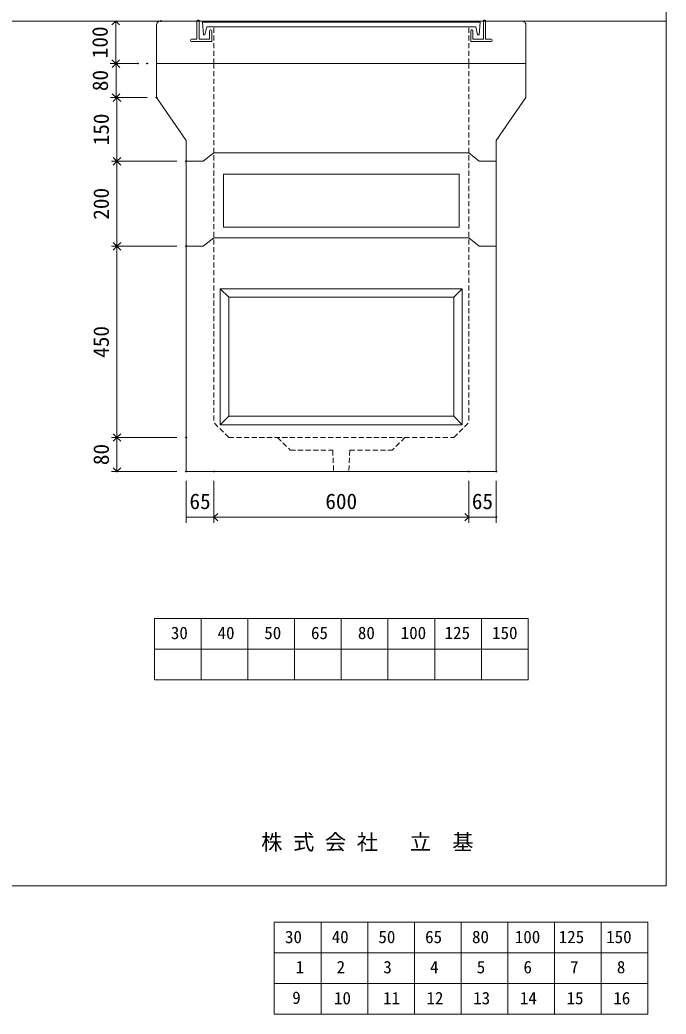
# Model space of a CAD drawing. Units: millimetres, scale not verified. Extents: x -4890 to 18497, y -2288 to 2288.
# Drawn here: x 3368 to 4890, y -2288 to 51 of the extents above; entities that cross this region are included whole.
import ezdxf
from ezdxf.enums import TextEntityAlignment as Align

# ---------------------------------------------------------------- set-up
doc = ezdxf.new("R2010")
doc.units = ezdxf.units.MM
doc.header["$LTSCALE"] = 10
doc.header["$PDMODE"] = 32
doc.header["$PDSIZE"] = 2
doc.linetypes.add('DASHED1', pattern=[1.8, 1.2, -0.6])
doc.linetypes.add('USER2', pattern=[50.8, 31.75, -6.35, 6.35, -6.35])
doc.layers.add('0-1_Defpoints', color=7, linetype='Continuous')
for name, color, linetype, lineweight in [('0-2_waku', 7, 'Continuous', 18), ('0-3_gaikei', 7, 'Continuous', 18), ('0-4_kakure', 7, 'DASHED1', 5), ('0-5_sunpou', 7, 'Continuous', 5), ('0-9_uchigawa', 6, 'Continuous', 18), ('0-B_futa', 3, 'Continuous', 18), ('0-C_GL', 4, 'Continuous', 18), ('0-E_文字１', 7, 'Continuous', 18), ('1-3_uchigawa2', 6, 'USER2', 18), ('1-5_文字２', 7, 'Continuous', 5)]:
    doc.layers.add(name, color=color, linetype=linetype, lineweight=lineweight)
doc.styles.add('ＭＳ ゴシック', font='')
doc.styles.get('ＭＳ ゴシック').set_extended_font_data('MS Gothic')

# ---------------------------------------------------------------- blocks, each defined once
blk = doc.blocks.new('D19')
at = {"layer": '0-1_Defpoints'}
for p in [(5207.33, 1204.36), (5272.33, 1204.36), (5272.33, 1096.89)]:
    blk.add_point(p, dxfattribs=at)
at = {"layer": '0-5_sunpou'}
for p, q in [((5207.33, 1182.36), (5207.33, 1083.89)), ((5272.33, 1182.36), (5272.33, 1083.89)), ((5207.33, 1096.89), (5272.33, 1096.89))]:
    blk.add_line(p, q, dxfattribs=at)
at = {"layer": '0-5_sunpou', "style": 'ＭＳ ゴシック'}
blk.add_text('65', height=36.66, dxfattribs=at).set_placement((5214.83, 1104.89), align=Align.BOTTOM_LEFT)
blk = doc.blocks.new('_Open90')
at = {"layer": '0-5_sunpou'}
blk.add_line((0, 0), (-1, 0), dxfattribs=at)
blk.add_lwpolyline([(-0.5, 0.5), (0, 0), (-0.5, -0.5)], dxfattribs=at)
blk = doc.blocks.new('D20')
at = {"layer": '0-1_Defpoints'}
for p in [(5272.33, 1204.36), (5872.33, 1204.36), (5872.33, 1096.89)]:
    blk.add_point(p, dxfattribs=at)
at = {"layer": '0-5_sunpou'}
for p, q in [((5272.33, 1182.36), (5272.33, 1083.89)), ((5872.33, 1182.36), (5872.33, 1083.89)), ((5290.33, 1096.89), (5854.33, 1096.89))]:
    blk.add_line(p, q, dxfattribs=at)
at = {"layer": '0-5_sunpou', "xscale": 18, "yscale": 18, "rotation": 180}
blk.add_blockref('_Open90', (5272.33, 1096.89), dxfattribs=at)
at = {"layer": '0-5_sunpou', "xscale": 18, "yscale": 18}
blk.add_blockref('_Open90', (5872.33, 1096.89), dxfattribs=at)
at = {"layer": '0-5_sunpou', "style": 'ＭＳ ゴシック'}
blk.add_text('600', height=36.66, dxfattribs=at).set_placement((5534.83, 1104.89), align=Align.BOTTOM_LEFT)
blk = doc.blocks.new('D21')
at = {"layer": '0-1_Defpoints'}
for p in [(5872.33, 1204.36), (5937.33, 1204.36), (5937.33, 1096.89)]:
    blk.add_point(p, dxfattribs=at)
at = {"layer": '0-5_sunpou'}
for p, q in [((5872.33, 1182.36), (5872.33, 1083.89)), ((5937.33, 1182.36), (5937.33, 1083.89)), ((5872.33, 1096.89), (5937.33, 1096.89))]:
    blk.add_line(p, q, dxfattribs=at)
at = {"layer": '0-5_sunpou', "style": 'ＭＳ ゴシック'}
blk.add_text('65', height=36.66, dxfattribs=at).set_placement((5879.83, 1104.89), align=Align.BOTTOM_LEFT)
blk = doc.blocks.new('D37')
at = {"layer": '0-1_Defpoints'}
for p in [(5137.33, 2084.36), (5044.1, 1934.36), (5207.33, 1934.36)]:
    blk.add_point(p, dxfattribs=at)
at = {"layer": '0-5_sunpou'}
for p, q in [((5115.33, 2084.36), (5031.1, 2084.36)), ((5044.1, 2066.36), (5044.1, 1952.36)), ((5185.33, 1934.36), (5031.1, 1934.36))]:
    blk.add_line(p, q, dxfattribs=at)
at = {"layer": '0-5_sunpou', "xscale": 18, "yscale": 18}
for p, rotation in [((5044.1, 2084.36), 90), ((5044.1, 1934.36), 270)]:
    blk.add_blockref('_Open90', p, dxfattribs=dict(at, rotation=rotation))
at = {"layer": '0-5_sunpou', "style": 'ＭＳ ゴシック'}
blk.add_text('150', height=36.66, rotation=90, dxfattribs=at).set_placement((5036.1, 1971.86), align=Align.BOTTOM_LEFT)
blk = doc.blocks.new('D38')
at = {"layer": '0-1_Defpoints'}
for p in [(5207.33, 1934.36), (5044.1, 1734.36), (5207.33, 1734.36)]:
    blk.add_point(p, dxfattribs=at)
at = {"layer": '0-5_sunpou'}
for p, q in [((5185.33, 1934.36), (5031.1, 1934.36)), ((5044.1, 1916.36), (5044.1, 1752.36)), ((5185.33, 1734.36), (5031.1, 1734.36))]:
    blk.add_line(p, q, dxfattribs=at)
at = {"layer": '0-5_sunpou', "xscale": 18, "yscale": 18}
for p, rotation in [((5044.1, 1934.36), 90), ((5044.1, 1734.36), 270)]:
    blk.add_blockref('_Open90', p, dxfattribs=dict(at, rotation=rotation))
at = {"layer": '0-5_sunpou', "style": 'ＭＳ ゴシック'}
blk.add_text('200', height=36.66, rotation=90, dxfattribs=at).set_placement((5036.1, 1796.86), align=Align.BOTTOM_LEFT)
blk = doc.blocks.new('D39')
at = {"layer": '0-1_Defpoints'}
for p in [(5115.33, 2164.36), (5041.9, 2084.36), (5137.33, 2084.36)]:
    blk.add_point(p, dxfattribs=at)
at = {"layer": '0-5_sunpou'}
for p, q in [((5093.33, 2164.36), (5028.9, 2164.36)), ((5041.9, 2146.36), (5041.9, 2102.36)), ((5115.33, 2084.36), (5028.9, 2084.36))]:
    blk.add_line(p, q, dxfattribs=at)
at = {"layer": '0-5_sunpou', "xscale": 18, "yscale": 18}
for p, rotation in [((5041.9, 2164.36), 90), ((5041.9, 2084.36), 270)]:
    blk.add_blockref('_Open90', p, dxfattribs=dict(at, rotation=rotation))
at = {"layer": '0-5_sunpou', "style": 'ＭＳ ゴシック'}
blk.add_text('80', height=36.66, rotation=90, dxfattribs=at).set_placement((5033.9, 2099.36), align=Align.BOTTOM_LEFT)
blk = doc.blocks.new('D40')
at = {"layer": '0-1_Defpoints'}
for p in [(5147.33, 2264.36), (5041.3, 2164.36), (5093.33, 2164.36)]:
    blk.add_point(p, dxfattribs=at)
at = {"layer": '0-5_sunpou'}
for p, q in [((5125.33, 2264.36), (5028.3, 2264.36)), ((5041.3, 2246.36), (5041.3, 2182.36)), ((5071.33, 2164.36), (5028.3, 2164.36))]:
    blk.add_line(p, q, dxfattribs=at)
at = {"layer": '0-5_sunpou', "xscale": 18, "yscale": 18}
for p, rotation in [((5041.3, 2264.36), 90), ((5041.3, 2164.36), 270)]:
    blk.add_blockref('_Open90', p, dxfattribs=dict(at, rotation=rotation))
at = {"layer": '0-5_sunpou', "style": 'ＭＳ ゴシック'}
blk.add_text('100', height=36.66, rotation=90, dxfattribs=at).set_placement((5033.3, 2176.86), align=Align.BOTTOM_LEFT)
blk = doc.blocks.new('D41')
at = {"layer": '0-1_Defpoints'}
for p in [(5207.33, 1734.36), (5044.1, 1284.36), (5207.33, 1284.36)]:
    blk.add_point(p, dxfattribs=at)
at = {"layer": '0-5_sunpou'}
for p, q in [((5185.33, 1734.36), (5031.1, 1734.36)), ((5044.1, 1716.36), (5044.1, 1302.36)), ((5185.33, 1284.36), (5031.1, 1284.36))]:
    blk.add_line(p, q, dxfattribs=at)
at = {"layer": '0-5_sunpou', "xscale": 18, "yscale": 18}
for p, rotation in [((5044.1, 1734.36), 90), ((5044.1, 1284.36), 270)]:
    blk.add_blockref('_Open90', p, dxfattribs=dict(at, rotation=rotation))
at = {"layer": '0-5_sunpou', "style": 'ＭＳ ゴシック'}
blk.add_text('450', height=36.66, rotation=90, dxfattribs=at).set_placement((5036.1, 1471.86), align=Align.BOTTOM_LEFT)
blk = doc.blocks.new('D42')
at = {"layer": '0-1_Defpoints'}
for p in [(5207.33, 1284.36), (5044.1, 1204.36), (5207.33, 1204.36)]:
    blk.add_point(p, dxfattribs=at)
at = {"layer": '0-5_sunpou'}
for p, q in [((5185.33, 1284.36), (5031.1, 1284.36)), ((5044.1, 1266.36), (5044.1, 1222.36)), ((5185.33, 1204.36), (5031.1, 1204.36))]:
    blk.add_line(p, q, dxfattribs=at)
at = {"layer": '0-5_sunpou', "xscale": 18, "yscale": 18}
for p, rotation in [((5044.1, 1284.36), 90), ((5044.1, 1204.36), 270)]:
    blk.add_blockref('_Open90', p, dxfattribs=dict(at, rotation=rotation))
at = {"layer": '0-5_sunpou', "style": 'ＭＳ ゴシック'}
blk.add_text('80', height=36.66, rotation=90, dxfattribs=at).set_placement((5036.1, 1219.36), align=Align.BOTTOM_LEFT)

msp = doc.modelspace()

# ---------------------------------------------------------------- linework, layer by layer
at = {"layer": '0-2_waku'}
for p, q in [((4889.99, 2288.44), (4889.99, -1986.56)), ((4890.01, 2288.44), (4890.01, -1986.56)), ((4890.01, 2288.44), (4890.01, -1986.56)), ((4890.01, 2288.44), (4890.01, -1986.56)), ((4890.01, 2288.44), (4890.01, -1986.56)), ((3685.01, -1357.56), (3685.01, -1501.56)), ((3685.01, -1357.56), (3685.01, -1501.56)), ((3685.01, -1357.56), (3685.01, -1501.56)), ((3685.01, -1357.56), (3685.01, -1501.56)), ((3685.01, -1357.56), (4565.01, -1357.56)), ((3795.01, -1357.56), (3795.01, -1501.56)), ((3905.01, -1357.56), (3905.01, -1501.56)), ((3905.01, -1357.56), (3905.01, -1501.56)), ((4015.01, -1357.56), (4015.01, -1501.56)), ((4125.01, -1357.56), (4125.01, -1501.56)), ((4235.01, -1357.56), (4235.01, -1501.56)), ((4345.01, -1357.56), (4345.01, -1501.56)), ((4455.01, -1357.56), (4455.01, -1501.56)), ((4565.01, -1357.56), (4565.01, -1501.56)), ((3685.01, -1429.56), (4565.01, -1429.56)), ((3685.01, -1501.56), (4565.01, -1501.56)), ((-1230.01, -1986.56), (4889.99, -1986.56))]:
    msp.add_line(p, q, dxfattribs=at)
for points in [[(-1230.01, 2288.44), (-1230.01, -1986.56), (4889.99, -1986.56)], [(-1230.01, 2288.44), (4889.99, 2288.44), (4889.99, -1986.56)]]:
    msp.add_lwpolyline(points, dxfattribs=at)
at = {"layer": '0-3_gaikei'}
for p, q in [((3700.01, 48.44), (3785.01, 48.44)), ((4465.01, 48.44), (4550.01, 48.44)), ((3690.01, -51.56), (3690.01, 38.44)), ((4560.01, -51.56), (4560.01, 38.44)), ((3690.01, -51.56), (3690.01, -131.56)), ((3690.01, -51.56), (4560.01, -51.56)), ((4560.01, -51.56), (4450.01, -51.56)), ((4560.01, -51.56), (4560.01, -131.56)), ((3760.01, -232.56), (3690.01, -131.56)), ((4490.01, -232.56), (4560.01, -131.56)), ((3760.01, -1011.56), (3760.01, -232.56)), ((4490.01, -1011.56), (4490.01, -232.56)), ((3800.01, -281.56), (3825.01, -261.56)), ((3800.01, -281.56), (3825.01, -261.56)), ((3825.01, -261.56), (4425.01, -261.56)), ((3825.01, -261.56), (4425.01, -261.56)), ((4425.01, -261.56), (4450.01, -281.56)), ((4425.01, -261.56), (4450.01, -281.56)), ((3760.01, -281.56), (3800.01, -281.56)), ((3760.01, -281.56), (3800.01, -281.56)), ((3760.01, -281.56), (3800.01, -281.56)), ((3760.01, -281.56), (3800.01, -281.56)), ((3760.01, -281.56), (3800.01, -281.56)), ((3760.01, -281.56), (3800.01, -281.56)), ((4490.01, -281.56), (4450.01, -281.56)), ((4490.01, -281.56), (4450.01, -281.56)), ((4490.01, -281.56), (4450.01, -281.56)), ((4490.01, -281.56), (4450.01, -281.56)), ((3800.01, -481.56), (3825.01, -461.56)), ((3825.01, -461.56), (4425.01, -461.56)), ((4425.01, -461.56), (4450.01, -481.56)), ((3760.01, -481.56), (3800.01, -481.56)), ((3760.01, -481.56), (3800.01, -481.56)), ((3760.01, -481.56), (3800.01, -481.56)), ((4490.01, -481.56), (4450.01, -481.56)), ((4490.01, -481.56), (4450.01, -481.56)), ((3760.01, -1011.56), (4490.01, -1011.56)), ((3760.01, -1011.56), (4490.01, -1011.56))]:
    msp.add_line(p, q, dxfattribs=at)
msp.add_lwpolyline([(4450.01, -281.56), (4490.01, -281.56), (4450.01, -281.56)], dxfattribs=at)
msp.add_lwpolyline([(4450.01, -281.56), (4490.01, -281.56), (4450.01, -281.56)], dxfattribs=at)
for points in [[(4450.01, -281.56), (4490.01, -281.56), (4450.01, -281.56), (4490.01, -281.56)], [(4450.01, -481.56), (4490.01, -481.56), (4450.01, -481.56), (4490.01, -481.56)]]:
    msp.add_lwpolyline(points, close=True, dxfattribs=at)
for centre, radius, start, end in [((3699.43, 39.02), 9.44, 86.47383, 183.52617), ((4550.34, 38.77), 9.68, 358.04251, 91.95749)]:
    msp.add_arc(centre, radius, start, end, dxfattribs=at)
at = {"layer": '0-4_kakure'}
for p, q in [((3825.01, -51.56), (3825.01, 34.94)), ((4425.01, -51.56), (4425.01, 34.94)), ((3825.01, -51.56), (3825.01, -896.56)), ((4425.01, -51.56), (4425.01, -896.56)), ((3860.01, -931.56), (3825.01, -896.56)), ((4390.01, -931.56), (4425.01, -896.56)), ((3860.01, -931.56), (4390.01, -931.56)), ((3975.01, -931.56), (4005.01, -961.56)), ((4275.01, -931.56), (4245.01, -961.56)), ((4145.01, -961.56), (4143.01, -1011.56)), ((4145.01, -961.56), (4245.01, -961.56))]:
    msp.add_line(p, q, dxfattribs=at)
msp.add_lwpolyline([(4005.01, -961.56), (4105.01, -961.56), (4107.01, -1011.56)], dxfattribs=at)
at = {"layer": '0-9_uchigawa'}
for p, q in [((3840.01, -581.56), (3840.01, -901.56)), ((3840.01, -581.56), (4410.01, -581.56)), ((3840.01, -581.56), (3860.01, -601.56)), ((4390.01, -601.56), (4410.01, -581.56)), ((4410.01, -581.56), (4410.01, -901.56)), ((3860.01, -601.56), (3860.01, -881.56)), ((3860.01, -601.56), (3860.01, -881.56)), ((3860.01, -601.56), (4390.01, -601.56)), ((4390.01, -601.56), (4390.01, -881.56)), ((4390.01, -601.56), (4390.01, -881.56)), ((3840.01, -901.56), (3860.01, -881.56)), ((3860.01, -881.56), (4125.01, -881.56)), ((4125.01, -881.56), (4390.01, -881.56)), ((4410.01, -901.56), (4390.01, -881.56)), ((3840.01, -901.56), (4125.01, -901.56)), ((4125.01, -901.56), (4410.01, -901.56))]:
    msp.add_line(p, q, dxfattribs=at)
at = {"layer": '0-B_futa'}
for p, q in [((3785.01, 48.44), (3785.01, 5.44)), ((3787.01, 50.44), (3790.01, 50.44)), ((3790.01, 50.44), (3790.01, 5.44)), ((4460.01, 50.44), (4460.01, 5.44)), ((4460.01, 50.44), (4463.01, 50.44)), ((4465.01, 48.44), (4465.01, 5.44)), ((3797.82, 45.94), (4452.15, 45.94)), ((3797.82, 45.94), (3800.31, 15.94)), ((3808.34, 34.94), (3804.02, 15.94)), ((3808.34, 34.94), (4441.68, 34.94)), ((3815.01, 25.44), (3815.01, 5.44)), ((3817.01, 27.44), (3818.01, 27.44)), ((3820.01, 25.44), (3820.01, 0.44)), ((4430.01, 25.44), (4430.01, 0.44)), ((4433.01, 27.44), (4432.01, 27.44)), ((4435.01, 25.44), (4435.01, 5.44)), ((4441.68, 34.94), (4445.99, 15.94)), ((4452.15, 45.94), (4449.9, 15.94)), ((3770.01, 3.44), (3770.01, 2.44)), ((3772.01, 5.44), (3785.01, 5.44)), ((3820.01, 0.44), (3772.01, 0.44)), ((3790.01, 5.44), (3815.01, 5.44)), ((3800.31, 15.94), (3804.02, 15.94)), ((4430.01, 0.44), (4478.01, 0.44)), ((4460.01, 5.44), (4435.01, 5.44)), ((4449.9, 15.94), (4445.99, 15.94)), ((4478.01, 5.44), (4465.01, 5.44)), ((4480.01, 3.44), (4480.01, 2.44))]:
    msp.add_line(p, q, dxfattribs=at)
for centre, start, end in [((3787.01, 48.44), 90, 180), ((4463.01, 48.44), 0, 90), ((3817.01, 25.44), 90, 180), ((3818.01, 25.44), 0, 90), ((4432.01, 25.44), 90, 180), ((4433.01, 25.44), 0, 90), ((3772.01, 3.44), 90, 180), ((3772.01, 2.44), 180, 270), ((4478.01, 3.44), 0, 90), ((4478.01, 2.44), 270, 0)]:
    msp.add_arc(centre, 2, start, end, dxfattribs=at)
at = {"layer": '0-C_GL'}
msp.add_line((-1229.99, 48.44), (4890.01, 48.44), dxfattribs=at)
at = {"layer": '1-3_uchigawa2'}
for p, q in [((3847.51, -311.56), (3847.51, -436.56)), ((3847.51, -311.56), (4125.01, -311.56)), ((4402.51, -311.56), (4125.01, -311.56)), ((4402.51, -311.56), (4402.51, -436.56)), ((3847.51, -436.56), (4125.01, -436.56)), ((4402.51, -436.56), (4125.01, -436.56))]:
    msp.add_line(p, q, dxfattribs=at)
at = {"layer": '1-5_文字２'}
for p, q in [((3967.28, -2072.46), (3967.28, -2216.46)), ((3967.28, -2072.46), (3967.28, -2216.46)), ((3967.28, -2072.46), (3967.28, -2216.46)), ((3967.28, -2072.46), (3967.28, -2216.46)), ((3967.28, -2072.46), (4847.28, -2072.46)), ((3967.28, -2072.46), (3967.28, -2216.46)), ((3967.28, -2072.46), (3967.28, -2216.46)), ((3967.28, -2072.46), (3967.28, -2216.46)), ((3967.28, -2072.46), (3967.28, -2216.46)), ((3967.28, -2072.46), (4847.28, -2072.46)), ((4077.28, -2072.46), (4077.28, -2216.46)), ((4077.28, -2072.46), (4077.28, -2216.46)), ((4187.28, -2072.46), (4187.28, -2216.46)), ((4187.28, -2072.46), (4187.28, -2216.46)), ((4187.28, -2072.46), (4187.28, -2216.46)), ((4187.28, -2072.46), (4187.28, -2216.46)), ((4297.28, -2072.46), (4297.28, -2216.46)), ((4297.28, -2072.46), (4297.28, -2216.46)), ((4407.28, -2072.46), (4407.28, -2216.46)), ((4407.28, -2072.46), (4407.28, -2216.46)), ((4517.28, -2072.46), (4517.28, -2216.46)), ((4517.28, -2072.46), (4517.28, -2216.46)), ((4627.28, -2072.46), (4627.28, -2216.46)), ((4627.28, -2072.46), (4627.28, -2216.46)), ((4737.28, -2072.46), (4737.28, -2216.46)), ((4737.28, -2072.46), (4737.28, -2216.46)), ((4847.28, -2072.46), (4847.28, -2216.46)), ((4847.28, -2072.46), (4847.28, -2216.46)), ((3967.28, -2144.46), (4847.28, -2144.46)), ((3967.28, -2144.46), (4847.28, -2144.46)), ((3967.28, -2216.46), (4847.28, -2216.46)), ((3967.28, -2216.46), (4847.28, -2216.46)), ((3967.28, -2216.46), (3967.28, -2288.46)), ((3967.28, -2216.46), (3967.28, -2288.46)), ((3967.28, -2216.46), (3967.28, -2288.46)), ((3967.28, -2216.46), (3967.28, -2288.46)), ((3967.28, -2216.46), (4847.28, -2216.46)), ((3967.28, -2216.46), (3967.28, -2288.46)), ((3967.28, -2216.46), (3967.28, -2288.46)), ((3967.28, -2216.46), (3967.28, -2288.46)), ((3967.28, -2216.46), (3967.28, -2288.46)), ((3967.28, -2216.46), (4847.28, -2216.46)), ((4077.28, -2216.46), (4077.28, -2288.46)), ((4077.28, -2216.46), (4077.28, -2288.46)), ((4187.28, -2216.46), (4187.28, -2288.46)), ((4187.28, -2216.46), (4187.28, -2288.46)), ((4187.28, -2216.46), (4187.28, -2288.46)), ((4187.28, -2216.46), (4187.28, -2288.46)), ((4297.28, -2216.46), (4297.28, -2288.46)), ((4297.28, -2216.46), (4297.28, -2288.46)), ((4407.28, -2216.46), (4407.28, -2288.46)), ((4407.28, -2216.46), (4407.28, -2288.46)), ((4517.28, -2216.46), (4517.28, -2288.46)), ((4517.28, -2216.46), (4517.28, -2288.46)), ((4627.28, -2216.46), (4627.28, -2288.46)), ((4627.28, -2216.46), (4627.28, -2288.46)), ((4737.28, -2216.46), (4737.28, -2288.46)), ((4737.28, -2216.46), (4737.28, -2288.46)), ((4847.28, -2216.46), (4847.28, -2288.46)), ((4847.28, -2216.46), (4847.28, -2288.46)), ((3967.28, -2288.46), (4847.28, -2288.46)), ((3967.28, -2288.46), (4847.28, -2288.46))]:
    msp.add_line(p, q, dxfattribs=at)

# ---------------------------------------------------------------- block references
at = {"layer": '0-5_sunpou'}
for name in ['D40', 'D39', 'D37', 'D38', 'D41', 'D42', 'D19', 'D20', 'D21']:
    msp.add_blockref(name, (-1447.32, -2215.93), dxfattribs=at)

# ---------------------------------------------------------------- texts
at = {"layer": '0-E_文字１', "style": 'ＭＳ ゴシック'}
for s, height, p in [('30', 29.33, (3723.71, -1414.82)), ('40', 29.33, (3833.71, -1414.82)), ('50', 29.33, (3943.71, -1414.82)), ('65', 29.33, (4053.71, -1414.82)), ('80', 29.33, (4164.12, -1414.82)), ('100', 29.33, (4264.99, -1414.82)), ('125', 29.33, (4368.38, -1414.82)), ('150', 29.33, (4480.14, -1414.82)), ('株 式 会 社 \u3000立\u3000基', 36.66, (3936.52, -1912.92))]:
    msp.add_text(s, height=height, dxfattribs=at).set_placement(p, align=Align.BOTTOM_LEFT)
at = {"layer": '1-5_文字２', "style": 'ＭＳ ゴシック'}
for s, p in [('30', (3992.43, -2130.28)), ('30', (3992.43, -2130.28)), ('40', (4102.43, -2130.28)), ('40', (4102.43, -2130.28)), ('50', (4212.43, -2130.28)), ('50', (4212.43, -2130.28)), ('65', (4322.43, -2130.28)), ('65', (4322.43, -2130.28)), ('80', (4432.84, -2130.28)), ('80', (4432.84, -2130.28)), ('100', (4533.71, -2130.28)), ('100', (4533.71, -2130.28)), ('125', (4637.1, -2130.28)), ('125', (4637.1, -2130.28)), ('150', (4748.86, -2130.28)), ('150', (4748.86, -2130.28)), ('1', (4017.58, -2201.31)), ('2', (4114.01, -2201.31)), ('3', (4224.01, -2201.31)), ('4', (4334.01, -2201.31)), ('5', (4444.01, -2201.31)), ('6', (4554.01, -2201.31)), ('7', (4664.01, -2201.31)), ('8', (4774.01, -2201.31)), ('9', (4009.51, -2273.31)), ('10', (4107.92, -2274.28)), ('11', (4223.42, -2274.28)), ('12', (4325.63, -2274.28)), ('13', (4435.63, -2274.28)), ('14', (4545.63, -2274.28)), ('15', (4655.63, -2274.28)), ('16', (4765.63, -2274.28))]:
    msp.add_text(s, height=29.33, dxfattribs=at).set_placement(p, align=Align.BOTTOM_LEFT)

doc.saveas('drawing.dxf')
